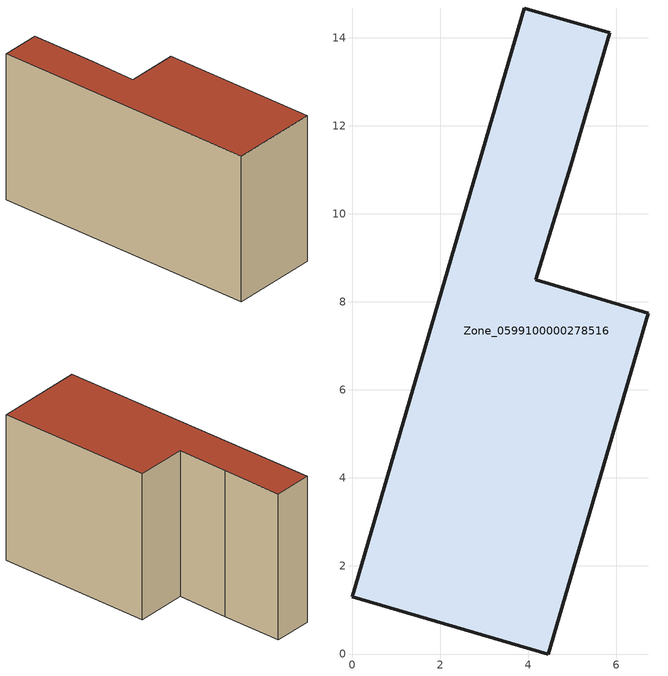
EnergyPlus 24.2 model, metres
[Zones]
Zone_0599100000278516
 floor ground (C_G): 0,1.3 3.91,14.68 5.85,14.11 4.96,11.09 4.17,8.5 6.73,7.74 4.46,0 z0
 wall outside (C_F): 4.46,0 6.73,7.74 4.17,8.5 4.96,11.09 5.85,14.11 3.91,14.68 0,1.3 4.46,0 z0:7.71
 roof outside (C_R): 3.91,14.68 0,1.3 4.46,0 6.73,7.74 4.17,8.5 4.96,11.09 5.85,14.11 z7.71
[BUILDING]
Pand.0599100000278516: North Axis=0; Terrain=City; Loads Convergence Tolerance Value=0.04; Temperature Convergence Tolerance Value=0.4; Solar Distribution=FullExterior; Maximum Number of Warmup Days=25; Minimum Number of Warmup Days=1
[Site:Location]
Rotterdam.The.Hague.AP_ZH_NLD Design_Conditions: Latitude=51.96; Longitude=4.45; Time Zone=1; Elevation=-4.5
[SITE:GROUNDTEMPERATURE:BUILDINGSURFACE]
18, 18, 18, 18, 18, 18, 18, 18, 18, 18, 18, 18
[MATERIAL] Thermal Absorptance=0.9; Solar Absorptance=0.7; Visible Absorptance=0.7
Name | Roughness | Thickness | Conductivity | Density | Specific Heat
G.TI.1946 | MediumSmooth | 0.15 | 1 | 540 | 1210
F.TI.1946 | Rough | 0.3 | 0.857143 | 1920 | 840
R.TI.1946 | MediumRough | 0.2 | 0.1 | 1500 | 1000
[CONSTRUCTION]
C_G: G.TI.1946
C_F: F.TI.1946
C_R: R.TI.1946
[ZONE]
Zone_0599100000278516: Type=1; Multiplier=1; Ceiling Height=Autocalculate; Volume=Autocalculate; Floor Area=autocalculate; Part of Total Floor Area=Yes
[ZONEINFILTRATION:DESIGNFLOWRATE]
Infil_Zone_0599100000278516: Zone or ZoneList or Space or SpaceList=Zone_0599100000278516; Schedule=AlwaysOn; Design Flow Rate Calculation Method=Flow/Area; Flow Rate per Floor Area=0.003; Constant Term Coefficient=1; Temperature Term Coefficient=0; Velocity Term Coefficient=0; Velocity Squared Term Coefficient=0
[HVACTEMPLATE:ZONE:IDEALLOADSAIRSYSTEM]
Zone_0599100000278516: Maximum Heating Supply Air Temperature=50; Minimum Cooling Supply Air Temperature=13; Maximum Heating Supply Air Humidity Ratio=0.0156; Minimum Cooling Supply Air Humidity Ratio=0.0077; Heating Limit=NoLimit; Cooling Limit=NoLimit; Dehumidification Control Type=ConstantSensibleHeatRatio; Cooling Sensible Heat Ratio=0.7; Dehumidification Setpoint=60; Humidification Control Type=None; Humidification Setpoint=30; Outdoor Air Method=None; Outdoor Air Flow Rate per Person=0.00944; Outdoor Air Flow Rate per Zone Floor Area=0; Outdoor Air Flow Rate per Zone=0; Demand Controlled Ventilation Type=None; Outdoor Air Economizer Type=NoEconomizer; Heat Recovery Type=None; Sensible Heat Recovery Effectiveness=0.7; Latent Heat Recovery Effectiveness=0.65
[ZONECONTROL:THERMOSTAT]
ThermostatControl_Zone_0599100000278516: Zone or ZoneList=Zone_0599100000278516; Control Type Schedule=DualSetpointControlType; Control 1=Thermostat_Zone_0599100000278516; Temperature Difference Between Cutout And Setpoint=0
[THERMOSTATSETPOINT:DUALSETPOINT]
Thermostat_Zone_0599100000278516: Heating Setpoint Temperature Schedule=HeatingSetpoint_Zone_0599100000278516; Cooling Setpoint Temperature Schedule=CoolingSetpoint_Zone_0599100000278516
[SCHEDULE:COMPACT]
HeatingSetpoint_Zone_0599100000278516: Through: 12/31, For: AllDays, Until: 24:00, 21
CoolingSetpoint_Zone_0599100000278516: Through: 12/31, For: AllDays, Until: 24:00, 24
DualSetpointControlType: Through: 12/31, For: AllDays, Until: 24:00, 4
AlwaysOn: Through: 12/31, For: AllDays, Until: 24:00, 1
